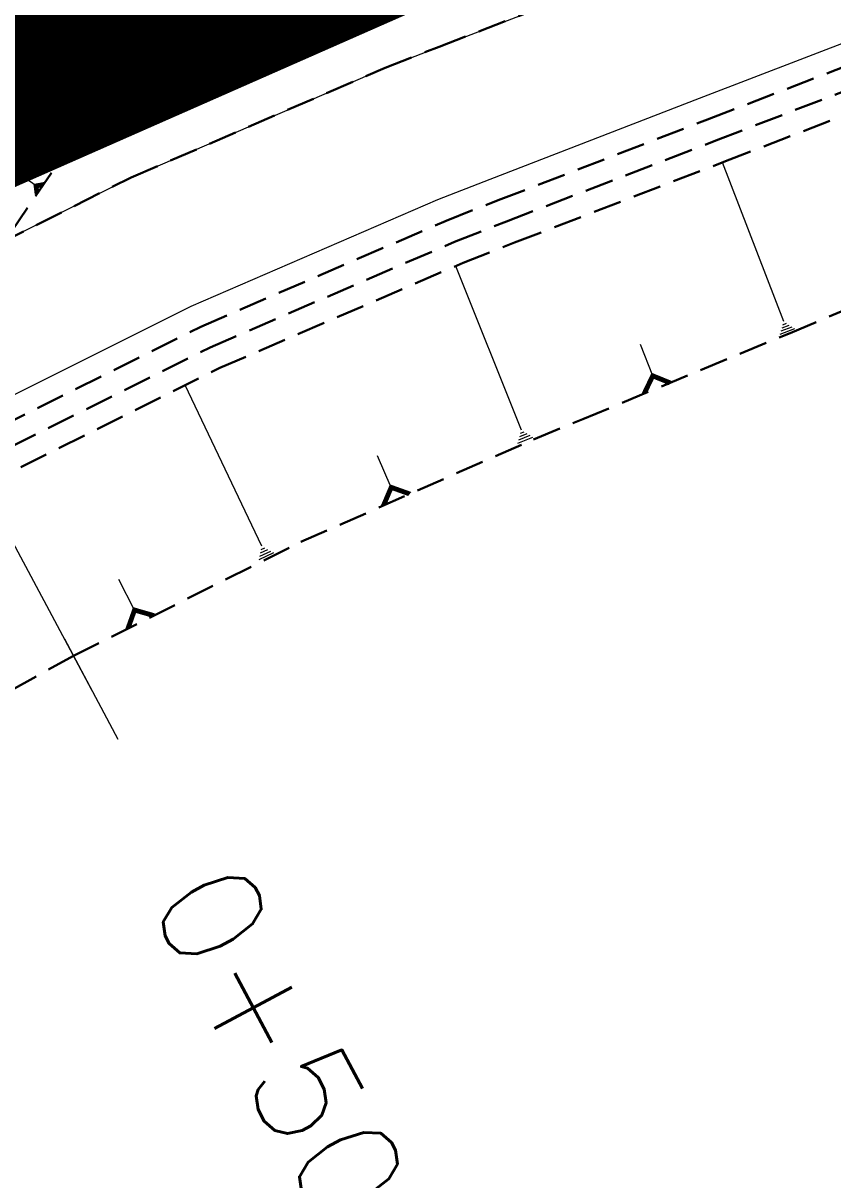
# Model space of a CAD drawing. Header units: metres. Extents: x 544752 to 548977, y 1840603 to 1844608.
# Drawn here: x 545140.62 to 545154.89, y 1844239.58 to 1844259.96 of the extents above; entities that cross this region are included whole.
import ezdxf

# ---------------------------------------------------------------- set-up
doc = ezdxf.new("R2010")
doc.units = ezdxf.units.M
doc.header["$MEASUREMENT"] = 0
for name, pattern in [('ACAD_ISO02W100', [15, 12, -3]), ('Anordnung Grundriss$0$GESTRICHELT', [0.75, 0.5, -0.25]), ('HIDDEN', [0.375, 0.25, -0.125])]:
    doc.linetypes.add(name, pattern=pattern)
doc.layers.add('C-ROAD', color=7, linetype='Continuous')
for name, color, linetype, lineweight in [('C-ROAD-CORR', 5, 'Continuous', 0), ('C-ROAD-SAMP', 150, 'HIDDEN', 0), ('C-ROAD-SAMP-TEXT', 11, 'Continuous', 0), ('C-TOPO-FEAT', 94, 'Continuous', 5)]:
    doc.layers.add(name, color=color, linetype=linetype, lineweight=lineweight)

msp = doc.modelspace()

# ---------------------------------------------------------------- linework, layer by layer
at = {"layer": 'C-ROAD', "color": 3, "linetype": 'Continuous', "lineweight": 13}
msp.add_line((545114.2089818136, 1844248.939174875), (545147.1439532811, 1844261.645566322), dxfattribs=at)
at = {"layer": 'C-ROAD-CORR', "color": 160, "linetype": 'Continuous'}
for p, q in [((545142.2599029185, 1844259.157748119, 788.082499289492), (545141.3350601811, 1844259.829364689, 786.9395194530504)), ((545142.2663117751, 1844259.136971456, 788.0998934158215), (545142.281642995, 1844259.158083155, 788.0998934158215)), ((545142.2727206317, 1844259.116194792, 788.117287542151), (545142.3033830714, 1844259.158418192, 788.117287542151)), ((545142.2791294883, 1844259.095418129, 788.1346816684804), (545142.3251231479, 1844259.158753228, 788.1346816684804)), ((545142.2855383449, 1844259.074641466, 788.1520757948099), (545142.3468632244, 1844259.159088265, 788.1520757948099)), ((545154.0293849247, 1844254.703045104, 784.2254020194221), (545152.947552917, 1844257.50715408, 781.2198425638377)), ((545140.8514602362, 1844257.092457366, 788.0274747450954), (545140.6614882158, 1844257.230414179, 787.7926951657222)), ((545149.4057024785, 1844252.792375719, 784.9289075123065), (545148.2466928003, 1844255.681496847, 781.8158312677747)), ((545154.0138433148, 1844254.648023864, 784.2711413047509), (545154.0778536642, 1844254.672719212, 784.2711413047509)), ((545153.9672184853, 1844254.482960145, 784.4083591607375), (545154.2232598827, 1844254.581741534, 784.4083591607375)), ((545153.9827600952, 1844254.537981385, 784.3626198754087), (545154.1747911432, 1844254.612067427, 784.3626198754087)), ((545153.998301705, 1844254.593002625, 784.3168805900798), (545154.1263224037, 1844254.642393319, 784.3168805900798)), ((545151.719165252, 1844253.74788849, 784.5757781996714), (545151.5063075956, 1844254.299615616, 783.9844143490914)), ((545144.8293111965, 1844250.743653554, 785.6082775853193), (545143.4807612075, 1844253.582433169, 782.4648593717095)), ((545149.3443544314, 1844252.56359814, 785.1184046765093), (545149.6081515013, 1844252.669423871, 785.1184046765093)), ((545149.3596914432, 1844252.620792535, 785.0710303854586), (545149.5575392456, 1844252.700161833, 785.0710303854586)), ((545149.3750284549, 1844252.677986929, 785.0236560944079), (545149.5069269899, 1844252.730899795, 785.0236560944079)), ((545149.3903654667, 1844252.735181324, 784.9762818033572), (545149.4563147342, 1844252.761637757, 784.9762818033572)), ((545147.1106412668, 1844251.782710783, 785.2705722575901), (545146.8686072344, 1844252.335805431, 784.6666026162563)), ((545144.7818027232, 1844250.509305557, 785.7996066776228), (545145.0409829007, 1844250.63242798, 785.7996066776228)), ((545144.7936798416, 1844250.567892556, 785.751774404547), (545144.9880649745, 1844250.660234374, 785.751774404547)), ((545144.8055569598, 1844250.626479556, 785.7039421314711), (545144.9351470486, 1844250.688040767, 785.7039421314711)), ((545144.8174340782, 1844250.685066555, 785.6561098583952), (545144.8822291224, 1844250.715847161, 785.6561098583952)), ((545142.5870205265, 1844249.621488137, 785.9350000418833), (545142.3098246926, 1844250.16117578, 785.3280910424783))]:
    msp.add_line(p, q, dxfattribs=at)
at = {"layer": 'C-ROAD-CORR', "color": 5, "linetype": 'Anordnung Grundriss$0$GESTRICHELT', "lineweight": 30, "extrusion": (-0.5721558248489235, 0.4154969459254135, 0.7071067811993478), "const_width": 0.1, "elevation": 454934.8954624065}
msp.add_lwpolyline([(-1812607.233335501, -453820.3253864314), (-1812607.135122912, -453820.4563365501), (-1812607.036910323, -453820.3253864314)], dxfattribs=at)
at = {"layer": 'C-ROAD-CORR', "color": 5, "linetype": 'Anordnung Grundriss$0$GESTRICHELT', "lineweight": 30, "extrusion": (-0.2545185878143337, 0.6597122768717252, 0.7071067813291863), "const_width": 0.1, "elevation": 1078480.372295464}
msp.add_lwpolyline([(-1172440.059298926, -1077370.485186365), (-1172439.81192062, -1077370.815024107), (-1172439.564542313, -1077370.485186365)], dxfattribs=at)
at = {"layer": 'C-ROAD-CORR', "color": 5, "linetype": 'Anordnung Grundriss$0$GESTRICHELT', "lineweight": 30, "extrusion": (-0.2835313228245868, 0.6479239942134499, 0.706968518888804), "const_width": 0.1, "elevation": 1040923.861548522}
msp.add_lwpolyline([(-1238774.680843704, -1039406.252235455), (-1238774.428310414, -1039406.588946509), (-1238774.175777124, -1039406.252235455)], dxfattribs=at)
at = {"layer": 'C-ROAD-CORR', "color": 5, "linetype": 'Anordnung Grundriss$0$GESTRICHELT', "lineweight": 30, "extrusion": (-0.3231162986981369, 0.629092692777818, 0.7069923913375379), "const_width": 0.1, "elevation": 984615.1556207594}
msp.add_lwpolyline([(-1327523.230469808, -983185.0286450265), (-1327522.976686995, -983185.3670221101), (-1327522.722904183, -983185.0286450266)], dxfattribs=at)
at = {"layer": 'C-ROAD-SAMP', "color": 1, "linetype": 'Continuous', "lineweight": 13}
msp.add_lwpolyline([(545132.3936372458, 1844265.867050937), (545137.1081616005, 1844257.048136031), (545141.8226859553, 1844248.229221126)], dxfattribs=at)
at = {"layer": 'C-ROAD-SAMP-TEXT', "color": 4, "linetype": 'Continuous', "lineweight": 5}
msp.add_line((545141.3512335198, 1844249.111112616), (545142.2941383908, 1844247.347329635), dxfattribs=at)

# ---------------------------------------------------------------- texts
at = {"layer": 'C-ROAD-SAMP-TEXT', "color": 1, "linetype": 'Continuous', "lineweight": -3, "insert": (545146.0657578746, 1844240.292197711), "char_height": 1.8, "width": 11.25428571428571, "attachment_point": 5, "rotation": 298.1286186353417, "bg_fill": 3, "box_fill_scale": 1.416666666666667, "bg_fill_color": 256, "bg_fill_true_color": 13158600, "bg_fill_transparency": 0}
msp.add_mtext('{\\Fsimplex.shx|c0;0+500.0}', dxfattribs=at)

# ---------------------------------------------------------------- next in the draw order: linework, layer by layer
at = {"layer": 'C-ROAD', "color": 1, "linetype": 'ACAD_ISO02W100', "lineweight": -3, "ltscale": 0.1, "const_width": 3, "flags": 128}
msp.add_lwpolyline([(545098.6954485999, 1844217.229633465, -0.1891037994531417), (545147.1439532811, 1844261.645566322)], format="xyb", dxfattribs=at)
at = {"layer": 'C-ROAD-CORR', "color": 11, "linetype": 'Anordnung Grundriss$0$GESTRICHELT', "lineweight": 30}
for points in [[(545128.6482873533, 1844238.185355296, 788.1474367852097), (545131.3856466885, 1844242.376817409, 788.146562184054), (545134.0470135389, 1844246.623464916, 788.051771207195), (545136.7576932047, 1844250.834301682, 788.0179241634801), (545139.5389396958, 1844254.993893142, 788.0712881180735), (545139.5779903147, 1844255.051225788, 788.0726238170257), (545142.348238828, 1844259.133112903, 788.1701020150164), (545145.1437498766, 1844263.282345506, 788.2740456443687), (545147.914763578, 1844267.449367972, 788.3698859447207), (545150.6672814798, 1844271.629822002, 788.4650400127026), (545153.4056985768, 1844275.820515973, 788.5649394641193), (545156.1659650026, 1844279.99534306, 788.7140137747128), (545158.9877673058, 1844284.125483075, 788.9613101203761), (545162.0501170837, 1844288.080938613, 789.259838521341), (545165.0629343844, 1844292.072364409, 789.6334554469993), (545168.144731886, 1844296.013697099, 789.9724110022169), (545168.1886419344, 1844296.067500849, 789.9763003836272), (545171.2502602771, 1844299.937796525, 790.3032058229387), (545172.7945964827, 1844304.995626583, 791.1202835787408)], [(545127.1208363945, 1844238.274213611, 788.5234073423114), (545130.5071619638, 1844241.168095927, 788.1671767491118), (545134.0122327984, 1844243.932426176, 787.6382991796345), (545137.6651040694, 1844246.5164477, 786.9935347365017), (545140.4164328568, 1844248.209961131, 786.5182656399362), (545141.5096753566, 1844248.814733815, 786.3478081501212), (545145.5166345933, 1844250.820341269, 785.7619461884988), (545149.6182537185, 1844252.627333737, 785.1471376676335), (545150.4860156252, 1844252.982939455, 785.0114927234396), (545154.1387959421, 1844254.500936474, 784.4499332794494), (545158.7516434478, 1844256.435497633, 783.7236342044516), (545163.3515039483, 1844258.403721115, 782.9612544662629), (545167.9706640672, 1844260.321919979, 782.2524931736235), (545172.6703082803, 1844262.03150404, 781.7673338162131), (545177.3843107745, 1844263.70387143, 781.3220648180452), (545182.0581482371, 1844265.480346598, 780.7652088177174), (545186.6991936293, 1844267.341818825, 780.1172494699941)]]:
    msp.add_polyline3d(points, dxfattribs=at)
at = {"layer": 'C-ROAD-CORR', "color": 92, "linetype": 'Anordnung Grundriss$0$GESTRICHELT', "lineweight": 30}
for points in [[(545126.3401517813, 1844239.861512802, 785.2948951458606), (545129.2781588607, 1844243.90726544, 785.5419938666114), (545132.2161659402, 1844247.953018077, 785.7890925873623), (545135.1541730195, 1844251.998770714, 786.0361913081132), (545138.0921800989, 1844256.044523351, 786.283290028864), (545138.1329225827, 1844256.100627372, 786.2867166426679), (545141.0301871783, 1844260.090275988, 786.5411694431025), (545143.9681942577, 1844264.136028626, 786.8212187857579), (545146.9062013371, 1844268.181781263, 787.1234401887232), (545149.8442084164, 1844272.2275339, 787.4478336519984), (545152.7822154958, 1844276.273286537, 787.7943991755835), (545155.7202225752, 1844280.319039174, 788.1631367594784), (545158.6582296547, 1844284.364791812, 788.5540464036833), (545161.596236734, 1844288.410544449, 788.9671281081979), (545164.5342438134, 1844292.456297086, 789.4023818730226), (545167.4722508928, 1844296.502049723, 789.859807698157), (545167.5129933766, 1844296.558153744, 789.8663068656708), (545170.4102579722, 1844300.54780236, 790.3286248901138)], [(545108.5584839412, 1844224.167747685, 783.989992359459), (545111.2494342517, 1844228.037349765, 784.2313594512043), (545114.1511002539, 1844231.751561424, 784.3726028983167), (545116.9694007583, 1844234.989180599, 784.4141220056711), (545117.2545284922, 1844235.298921992, 784.4137227007964), (545120.5501429474, 1844238.668485642, 784.3547188586431), (545122.2002764664, 1844240.222341714, 784.2907001933418), (545124.0277745859, 1844241.849855161, 784.195591371857), (545127.6766927373, 1844244.833214033, 783.9363402404381), (545131.4856382046, 1844247.609356727, 783.5769654643863), (545135.4428580068, 1844250.169717106, 783.1174670437017), (545138.3819521666, 1844251.877832651, 782.723936949083), (545139.5361416433, 1844252.506394855, 782.5617364179908), (545143.7528587722, 1844254.61217986, 781.9799675842268), (545148.079998181, 1844256.480574457, 781.3981987504627), (545148.9976630221, 1844256.840749968, 781.2765325749509), (545152.6869620638, 1844258.264090439, 780.8164299166988), (545157.3518323104, 1844260.063808634, 780.2346610829347), (545162.0167025571, 1844261.863526829, 779.6528922491708), (545166.6815728038, 1844263.663245024, 779.0711234154068), (545171.3464430504, 1844265.462963219, 778.4893545816428), (545176.0113132971, 1844267.262681415, 777.9075857478788), (545180.6761835438, 1844269.06239961, 777.3258169141147), (545185.3410537904, 1844270.862117805, 776.7440480803508)], [(545108.8930998369, 1844223.948585182, 783.989992359459), (545111.5713644652, 1844227.799945179, 784.2313594512043), (545114.4593514291, 1844231.496647295, 784.3726028983167), (545117.2643658969, 1844234.719003681, 784.4141220056711), (545117.5481494813, 1844235.02728489, 784.4137227007964), (545120.8282277457, 1844238.380963739, 784.3547188586431), (545122.4705822028, 1844239.92749462, 784.2907001933418), (545124.2894651279, 1844241.547335641, 784.195591371857), (545127.9211815437, 1844244.516630358, 783.9363402404381), (545131.7121708745, 1844247.279685756, 783.5769654643863), (545135.650735545, 1844249.82797608, 783.1174670437017), (545138.5759742226, 1844251.528039224, 782.723936949083), (545139.7247226175, 1844252.153638259, 782.5617364179908), (545143.921561292, 1844254.249496169, 781.9799675842268), (545148.2283016936, 1844256.109082777, 781.3981987504627), (545149.1416404777, 1844256.467560349, 781.2765325749509), (545152.8309395193, 1844257.890900819, 780.8164299166988), (545157.495809766, 1844259.690619014, 780.2346610829347), (545162.1606800127, 1844261.49033721, 779.6528922491708), (545166.8255502593, 1844263.290055405, 779.0711234154068), (545171.490420506, 1844265.0897736, 778.4893545816428), (545176.1552907526, 1844266.889491795, 777.9075857478788), (545180.8201609993, 1844268.68920999, 777.3258169141147), (545185.485031246, 1844270.488928185, 776.7440480803508)]]:
    msp.add_polyline3d(points, dxfattribs=at)
at = {"layer": 'C-ROAD-CORR', "color": 1, "linetype": 'Anordnung Grundriss$0$GESTRICHELT', "lineweight": 30}
for points in [[(545126.6638119924, 1844239.626472236, 785.6948951458605), (545129.6018190718, 1844243.672224873, 785.9419938666114), (545132.5398261512, 1844247.717977511, 786.1890925873623), (545135.4778332305, 1844251.763730148, 786.4361913081132), (545138.4158403099, 1844255.809482785, 786.683290028864), (545138.4565827937, 1844255.865586806, 786.6867166426679), (545141.3538473893, 1844259.855235422, 786.9411694431025), (545144.2918544688, 1844263.900988059, 787.2212187857579), (545147.2298615482, 1844267.946740697, 787.5234401887232), (545150.1678686275, 1844271.992493334, 787.8478336519984), (545153.1058757069, 1844276.038245971, 788.1943991755835), (545156.0438827863, 1844280.083998608, 788.5631367594784), (545158.9818898657, 1844284.129751245, 788.9540464036833), (545161.919896945, 1844288.175503883, 789.3671281081979), (545164.8579040244, 1844292.22125652, 789.8023818730226), (545167.7959111038, 1844296.267009157, 790.259807698157), (545167.8366535876, 1844296.323113178, 790.2663068656708), (545170.7339181833, 1844300.312761794, 790.7286248901138)], [(545128.6482873533, 1844238.185355296, 788.1474367852097), (545131.3856466885, 1844242.376817409, 788.146562184054), (545134.0470135389, 1844246.623464916, 788.051771207195), (545136.7576932047, 1844250.834301682, 788.0179241634801), (545139.5389396958, 1844254.993893142, 788.0712881180735), (545139.5779903147, 1844255.051225788, 788.0726238170257), (545142.348238828, 1844259.133112903, 788.1701020150164), (545145.1437498766, 1844263.282345506, 788.2740456443687), (545147.914763578, 1844267.449367972, 788.3698859447207), (545150.6672814798, 1844271.629822002, 788.4650400127026), (545153.4056985768, 1844275.820515973, 788.5649394641193), (545156.1659650026, 1844279.99534306, 788.7140137747128), (545158.9877673058, 1844284.125483075, 788.9613101203761)], [(545109.2277157324, 1844223.72942268, 784.389992359459), (545111.8932946787, 1844227.562540592, 784.6313594512043), (545114.7676026043, 1844231.241733166, 784.7726028983167), (545117.5593310356, 1844234.448826763, 784.814122005671), (545117.8417704704, 1844234.755647789, 784.8137227007963), (545121.1063125441, 1844238.093441835, 784.7547188586431), (545122.7408879391, 1844239.632647526, 784.6907001933417), (545124.5511556697, 1844241.24481612, 784.5955913718569), (545128.1656703501, 1844244.200046682, 784.3363402404381), (545131.9387035442, 1844246.950014784, 783.9769654643862), (545135.8586130831, 1844249.486235053, 783.5174670437017), (545138.7699962786, 1844251.178245796, 783.123936949083), (545139.9133035918, 1844251.800881662, 782.9617364179908), (545144.0902638119, 1844253.886812478, 782.3799675842267), (545148.3766052062, 1844255.737591097, 781.7981987504627), (545149.2856179333, 1844256.094370729, 781.6765325749509), (545152.9749169749, 1844257.5177112, 781.2164299166988), (545157.6397872216, 1844259.317429395, 780.6346610829347), (545162.3046574682, 1844261.11714759, 780.0528922491708), (545166.9695277149, 1844262.916865785, 779.4711234154067), (545171.6343979615, 1844264.71658398, 778.8893545816428), (545176.2992682082, 1844266.516302175, 778.3075857478788), (545180.9641384549, 1844268.31602037, 777.7258169141147), (545185.6290087015, 1844270.115738565, 777.1440480803508)], [(545127.1208363945, 1844238.274213611, 788.5234073423114), (545130.5071619638, 1844241.168095927, 788.1671767491118), (545134.0122327984, 1844243.932426176, 787.6382991796345), (545137.6651040694, 1844246.5164477, 786.9935347365017), (545140.4164328568, 1844248.209961131, 786.5182656399362), (545141.5096753566, 1844248.814733815, 786.3478081501212), (545145.5166345933, 1844250.820341269, 785.7619461884988), (545149.6182537185, 1844252.627333737, 785.1471376676335), (545150.4860156252, 1844252.982939455, 785.0114927234396), (545154.1387959421, 1844254.500936474, 784.4499332794494), (545158.7516434478, 1844256.435497633, 783.7236342044516), (545163.3515039483, 1844258.403721115, 782.9612544662629), (545167.9706640672, 1844260.321919979, 782.2524931736235), (545172.6703082803, 1844262.03150404, 781.7673338162131), (545177.3843107745, 1844263.70387143, 781.3220648180452), (545182.0581482371, 1844265.480346598, 780.7652088177174), (545186.6991936293, 1844267.341818825, 780.1172494699941)]]:
    msp.add_polyline3d(points, dxfattribs=at)
at = {"layer": 'C-ROAD-CORR', "color": 150, "linetype": 'Anordnung Grundriss$0$GESTRICHELT', "lineweight": 30}
msp.add_polyline3d([(545110.1823663733, 1844235.03358083, 784.9401028983167), (545113.1717245983, 1844238.467708418, 784.981622005671), (545113.4741582583, 1844238.796249671, 784.9812227007964), (545116.9698011689, 1844242.370330149, 784.9222188586431), (545118.7200901107, 1844244.01849805, 784.8582001933418), (545120.6585088585, 1844245.744793987, 784.763091371857), (545124.528899355, 1844248.909228854, 784.5038402404381), (545128.5690300805, 1844251.853870486, 784.1444654643863), (545132.7664347027, 1844254.569632821, 783.6849670437017), (545135.8839181957, 1844256.381423027, 783.291436949083), (545137.1081616007, 1844257.048136031, 783.1292364179908), (545141.5808138292, 1844259.281732383, 782.5474675842268), (545146.1705904561, 1844261.263529834, 781.9656987504627), (545147.1439532811, 1844261.645566322, 781.8440325749509), (545150.8332523227, 1844263.068906793, 781.3839299166988), (545155.4981225694, 1844264.868624988, 780.8021610829347), (545160.1629928161, 1844266.668343183, 780.2203922491708), (545164.8278630627, 1844268.468061378, 779.6386234154068), (545169.4927333094, 1844270.267779574, 779.0568545816428), (545174.157603556, 1844272.067497769, 778.4750857478788), (545178.8224738027, 1844273.867215964, 777.8933169141147), (545183.4873440494, 1844275.666934159, 777.3115480803508)], dxfattribs=at)
msp.add_polyline3d([(545110.1823663733, 1844235.03358083, 784.9401028983167), (545113.1717245983, 1844238.467708418, 784.981622005671), (545113.4741582583, 1844238.796249671, 784.9812227007964), (545116.9698011689, 1844242.370330149, 784.9222188586431), (545118.7200901107, 1844244.01849805, 784.8582001933418), (545120.6585088585, 1844245.744793987, 784.763091371857), (545124.528899355, 1844248.909228854, 784.5038402404381), (545128.5690300805, 1844251.853870486, 784.1444654643863), (545132.7664347027, 1844254.569632821, 783.6849670437017), (545135.8839181957, 1844256.381423027, 783.291436949083), (545137.1081616007, 1844257.048136031, 783.1292364179908), (545141.5808138292, 1844259.281732383, 782.5474675842268), (545146.1705904561, 1844261.263529834, 781.9656987504627), (545147.1439532811, 1844261.645566322, 781.8440325749509), (545150.8332523227, 1844263.068906793, 781.3839299166988), (545155.4981225694, 1844264.868624988, 780.8021610829347), (545160.1629928161, 1844266.668343183, 780.2203922491708), (545164.8278630627, 1844268.468061378, 779.6386234154068), (545169.4927333094, 1844270.267779574, 779.0568545816428), (545174.157603556, 1844272.067497769, 778.4750857478788), (545178.8224738027, 1844273.867215964, 777.8933169141147), (545183.4873440494, 1844275.666934159, 777.3115480803508)], dxfattribs=at)
at = {"layer": 'C-ROAD-CORR', "color": 5, "linetype": 'Anordnung Grundriss$0$GESTRICHELT', "lineweight": 30}
msp.add_polyline3d([(545108.9154402037, 1844229.758533016, 784.7313594512043), (545111.9162792338, 1844233.599688856, 784.8726028983167), (545114.8309035031, 1844236.947963254, 784.9141220056711), (545115.1257763216, 1844237.268290976, 784.9137227007964), (545118.5340281595, 1844240.753019442, 784.8547188586431), (545120.2405598777, 1844242.359983146, 784.7907001933418), (545122.1305181569, 1844244.043121685, 784.695591371857), (545125.904148891, 1844247.12844568, 784.4363402404381), (545129.8432763483, 1844249.999471271, 784.0769654643863), (545133.935745855, 1844252.647339547, 783.6174670437017), (545136.9752922606, 1844254.413834999, 783.223936949083), (545138.1689295805, 1844255.063880177, 783.0617364179908), (545142.5297655032, 1844257.24163662, 782.4799675842268), (545147.0047977145, 1844259.173889135, 781.8981987504627), (545147.9538264689, 1844259.546374711, 781.7765325749509), (545151.6431255105, 1844260.969715182, 781.3164299166988), (545156.3079957572, 1844262.769433377, 780.7346610829347), (545160.9728660039, 1844264.569151572, 780.1528922491708), (545165.6377362505, 1844266.368869768, 779.5711234154068), (545170.3026064972, 1844268.168587963, 778.9893545816428), (545174.9674767439, 1844269.968306158, 778.4075857478788), (545179.6323469905, 1844271.768024353, 777.8258169141147), (545184.2972172372, 1844273.567742548, 777.2440480803508)], dxfattribs=at)
at = {"layer": 'C-ROAD-CORR', "color": 160, "linetype": 'Anordnung Grundriss$0$GESTRICHELT', "lineweight": 30}
msp.add_polyline3d([(545108.9154402037, 1844229.758533016, 784.5813594512043), (545111.9162792338, 1844233.599688856, 784.7226028983167), (545114.8309035031, 1844236.947963254, 784.7641220056711), (545115.1257763216, 1844237.268290976, 784.7637227007964), (545118.5340281595, 1844240.753019442, 784.7047188586431), (545120.2405598777, 1844242.359983146, 784.6407001933418), (545122.1305181569, 1844244.043121685, 784.545591371857), (545125.904148891, 1844247.12844568, 784.2863402404381), (545129.8432763483, 1844249.999471271, 783.9269654643863), (545133.935745855, 1844252.647339547, 783.4674670437017), (545136.9752922606, 1844254.413834999, 783.0739369490831), (545138.1689295805, 1844255.063880177, 782.9117364179908), (545142.5297655032, 1844257.24163662, 782.3299675842268), (545147.0047977145, 1844259.173889135, 781.7481987504627), (545147.9538264689, 1844259.546374711, 781.6265325749509), (545151.6431255105, 1844260.969715182, 781.1664299166988), (545156.3079957572, 1844262.769433377, 780.5846610829348), (545160.9728660039, 1844264.569151572, 780.0028922491708), (545165.6377362505, 1844266.368869768, 779.4211234154068), (545170.3026064972, 1844268.168587963, 778.8393545816429), (545174.9674767439, 1844269.968306158, 778.2575857478788), (545179.6323469905, 1844271.768024353, 777.6758169141148), (545184.2972172372, 1844273.567742548, 777.0940480803508)], dxfattribs=at)
at = {"layer": 'C-TOPO-FEAT', "color": 94, "linetype": 'Continuous', "lineweight": 0, "ltscale": 2}
for points in [[(545110.1823663733, 1844235.03358083, 784.7901028983167), (545113.1717245983, 1844238.467708418, 784.8316220056711), (545113.4741582583, 1844238.796249671, 784.8312227007964), (545116.9698011689, 1844242.370330149, 784.7722188586431), (545118.7200901107, 1844244.01849805, 784.7082001933418), (545120.6585088585, 1844245.744793987, 784.613091371857), (545124.528899355, 1844248.909228854, 784.3538402404381), (545128.5690300805, 1844251.853870486, 783.9944654643863), (545132.7664347027, 1844254.569632821, 783.5349670437017), (545135.8839181957, 1844256.381423027, 783.1414369490831), (545137.1081616007, 1844257.048136031, 782.9792364179908), (545141.5808138292, 1844259.281732383, 782.3974675842268), (545146.1705904561, 1844261.263529834, 781.8156987504627), (545147.1439532811, 1844261.645566322, 781.6940325749509), (545150.8332523227, 1844263.068906793, 781.2339299166988), (545155.4981225694, 1844264.868624988, 780.6521610829348), (545160.1629928161, 1844266.668343183, 780.0703922491708), (545164.8278630627, 1844268.468061378, 779.4886234154068), (545169.4927333094, 1844270.267779574, 778.9068545816428), (545174.157603556, 1844272.067497769, 778.3250857478788), (545178.8224738027, 1844273.867215964, 777.7433169141148), (545183.4873440494, 1844275.666934159, 777.1615480803508)], [(545110.1823663733, 1844235.03358083, 784.7901028983167), (545113.1717245983, 1844238.467708418, 784.8316220056711), (545113.4741582583, 1844238.796249671, 784.8312227007964), (545116.9698011689, 1844242.370330149, 784.7722188586431), (545118.7200901107, 1844244.01849805, 784.7082001933418), (545120.6585088585, 1844245.744793987, 784.613091371857), (545124.528899355, 1844248.909228854, 784.3538402404381), (545128.5690300805, 1844251.853870486, 783.9944654643863), (545132.7664347027, 1844254.569632821, 783.5349670437017), (545135.8839181957, 1844256.381423027, 783.1414369490831), (545137.1081616007, 1844257.048136031, 782.9792364179908), (545141.5808138292, 1844259.281732383, 782.3974675842268), (545146.1705904561, 1844261.263529834, 781.8156987504627), (545147.1439532811, 1844261.645566322, 781.6940325749509), (545150.8332523227, 1844263.068906793, 781.2339299166988), (545155.4981225694, 1844264.868624988, 780.6521610829348), (545160.1629928161, 1844266.668343183, 780.0703922491708), (545164.8278630627, 1844268.468061378, 779.4886234154068), (545169.4927333094, 1844270.267779574, 778.9068545816428), (545174.157603556, 1844272.067497769, 778.3250857478788), (545178.8224738027, 1844273.867215964, 777.7433169141148), (545183.4873440494, 1844275.666934159, 777.1615480803508)], [(545110.1823663733, 1844235.03358083, 784.4901028983166), (545113.1717245983, 1844238.467708418, 784.531622005671), (545113.4741582583, 1844238.796249671, 784.5312227007963), (545116.9698011689, 1844242.370330149, 784.472218858643), (545118.7200901107, 1844244.01849805, 784.4082001933417), (545120.6585088585, 1844245.744793987, 784.3130913718569), (545124.528899355, 1844248.909228854, 784.053840240438), (545128.5690300805, 1844251.853870486, 783.6944654643862), (545132.7664347027, 1844254.569632821, 783.2349670437017), (545135.8839181957, 1844256.381423027, 782.841436949083), (545137.1081616007, 1844257.048136031, 782.6792364179908), (545141.5808138292, 1844259.281732383, 782.0974675842267), (545146.1705904561, 1844261.263529834, 781.5156987504627), (545147.1439532811, 1844261.645566322, 781.3940325749509), (545150.8332523227, 1844263.068906793, 780.9339299166987), (545155.4981225694, 1844264.868624988, 780.3521610829347), (545160.1629928161, 1844266.668343183, 779.7703922491708), (545164.8278630627, 1844268.468061378, 779.1886234154067), (545169.4927333094, 1844270.267779574, 778.6068545816428), (545174.157603556, 1844272.067497769, 778.0250857478787), (545178.8224738027, 1844273.867215964, 777.4433169141147), (545183.4873440494, 1844275.666934159, 776.8615480803508)], [(545110.1823663733, 1844235.03358083, 784.4901028983166), (545113.1717245983, 1844238.467708418, 784.531622005671), (545113.4741582583, 1844238.796249671, 784.5312227007963), (545116.9698011689, 1844242.370330149, 784.472218858643), (545118.7200901107, 1844244.01849805, 784.4082001933417), (545120.6585088585, 1844245.744793987, 784.3130913718569), (545124.528899355, 1844248.909228854, 784.053840240438), (545128.5690300805, 1844251.853870486, 783.6944654643862), (545132.7664347027, 1844254.569632821, 783.2349670437017), (545135.8839181957, 1844256.381423027, 782.841436949083), (545137.1081616007, 1844257.048136031, 782.6792364179908), (545141.5808138292, 1844259.281732383, 782.0974675842267), (545146.1705904561, 1844261.263529834, 781.5156987504627), (545147.1439532811, 1844261.645566322, 781.3940325749509), (545150.8332523227, 1844263.068906793, 780.9339299166987), (545155.4981225694, 1844264.868624988, 780.3521610829347), (545160.1629928161, 1844266.668343183, 779.7703922491708), (545164.8278630627, 1844268.468061378, 779.1886234154067), (545169.4927333094, 1844270.267779574, 778.6068545816428), (545174.157603556, 1844272.067497769, 778.0250857478787), (545178.8224738027, 1844273.867215964, 777.4433169141147), (545183.4873440494, 1844275.666934159, 776.8615480803508)], [(545108.9154402037, 1844229.758533016, 784.2813594512043), (545111.9162792338, 1844233.599688856, 784.4226028983167), (545114.8309035031, 1844236.947963254, 784.464122005671), (545115.1257763216, 1844237.268290976, 784.4637227007963), (545118.5340281595, 1844240.753019442, 784.404718858643), (545120.2405598777, 1844242.359983146, 784.3407001933417), (545122.1305181569, 1844244.043121685, 784.2455913718569), (545125.904148891, 1844247.12844568, 783.986340240438), (545129.8432763483, 1844249.999471271, 783.6269654643862), (545133.935745855, 1844252.647339547, 783.1674670437017), (545136.9752922606, 1844254.413834999, 782.773936949083), (545138.1689295805, 1844255.063880177, 782.6117364179908), (545142.5297655032, 1844257.24163662, 782.0299675842267), (545147.0047977145, 1844259.173889135, 781.4481987504627), (545147.9538264689, 1844259.546374711, 781.3265325749509), (545151.6431255105, 1844260.969715182, 780.8664299166987), (545156.3079957572, 1844262.769433377, 780.2846610829347), (545160.9728660039, 1844264.569151572, 779.7028922491708), (545165.6377362505, 1844266.368869768, 779.1211234154067), (545170.3026064972, 1844268.168587963, 778.5393545816428), (545174.9674767439, 1844269.968306158, 777.9575857478787), (545179.6323469905, 1844271.768024353, 777.3758169141147), (545184.2972172372, 1844273.567742548, 776.7940480803508)], [(545110.9275040382, 1844228.274754351, 784.6313594512043), (545113.8428490787, 1844232.006475552, 784.7726028983167), (545116.6744356197, 1844235.259357517, 784.814122005671), (545116.9609075031, 1844235.570559093, 784.8137227007963), (545120.2720581491, 1844238.956007546, 784.7547188586431), (545121.92997073, 1844240.517188808, 784.6907001933417), (545123.766084044, 1844242.152374682, 784.5955913718569), (545127.4322039309, 1844245.149797708, 784.3363402404381), (545131.2591055348, 1844247.939027699, 783.9769654643862), (545135.2349804685, 1844250.511458132, 783.5174670437017), (545138.1879301106, 1844252.227626078, 783.123936949083), (545139.3475606692, 1844252.859151451, 782.9617364179908), (545143.5841562523, 1844254.974863551, 782.3799675842267), (545147.9316946684, 1844256.852066136, 781.7981987504627), (545148.8536855665, 1844257.213939588, 781.6765325749509), (545152.5429846081, 1844258.637280059, 781.2164299166988), (545157.2078548548, 1844260.436998254, 780.6346610829347), (545161.8727251014, 1844262.236716449, 780.0528922491708), (545166.5375953481, 1844264.036434644, 779.4711234154067), (545171.2024655947, 1844265.836152839, 778.8893545816428), (545175.8673358414, 1844267.635871034, 778.3075857478788), (545180.5322060881, 1844269.435589229, 777.7258169141147), (545185.1970763347, 1844271.235307425, 777.1440480803508)]]:
    msp.add_polyline3d(points, dxfattribs=at)

doc.saveas('drawing.dxf')
